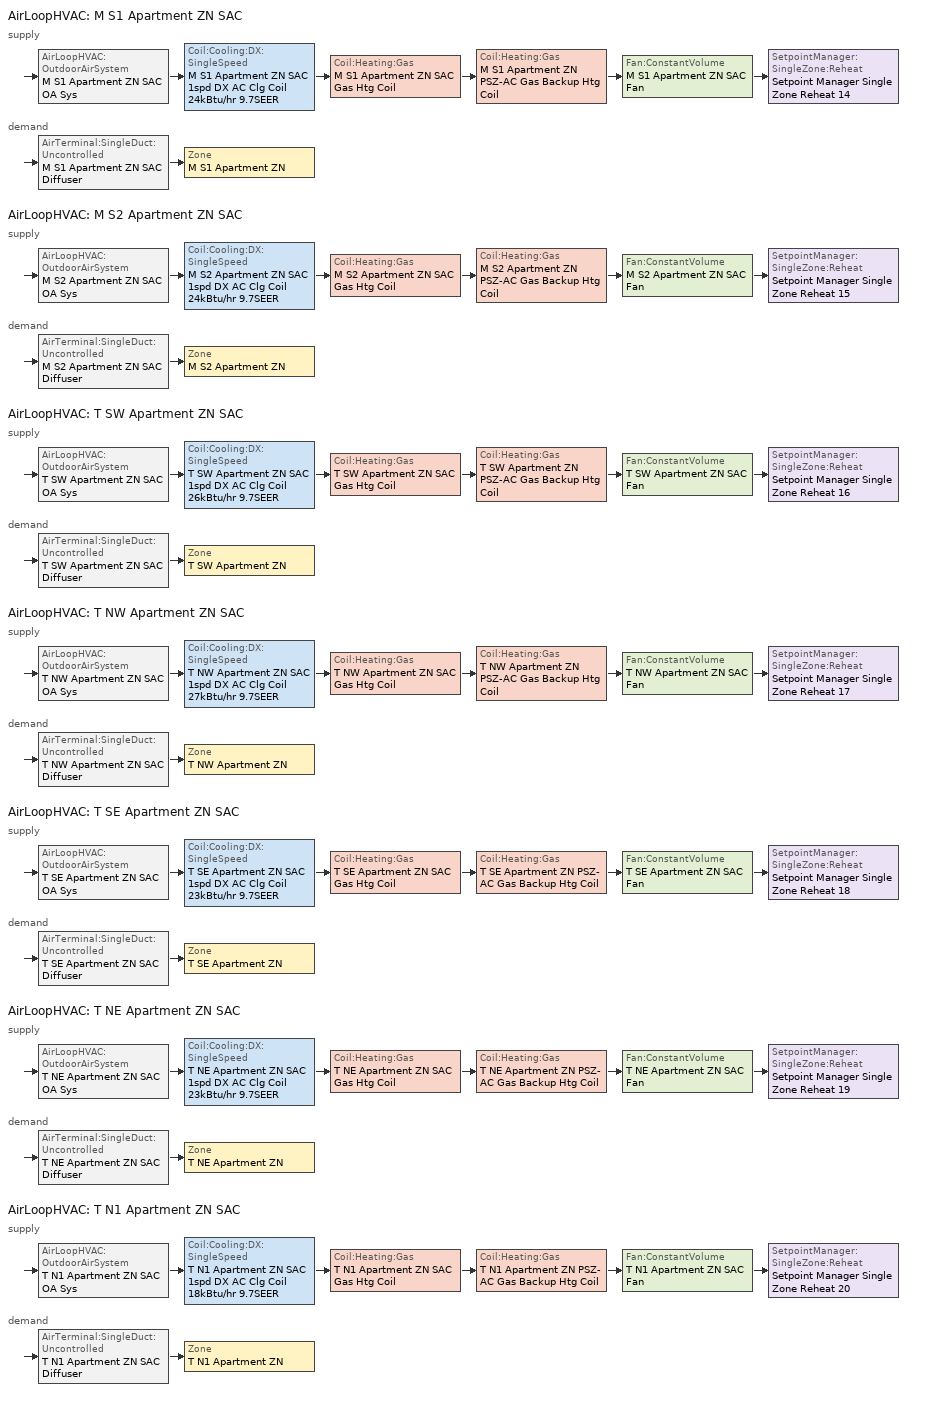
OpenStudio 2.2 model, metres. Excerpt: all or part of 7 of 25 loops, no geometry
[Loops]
AirLoopHVAC 'M S1 Apartment ZN SAC'
 supply: AirLoopHVAC:OutdoorAirSystem 'M S1 Apartment ZN SAC OA Sys' > Coil:Cooling:DX:SingleSpeed 'M S1 Apartment ZN SAC 1spd DX AC Clg Coil 24kBtu/hr 9.7SEER' > Coil:Heating:Gas 'M S1 Apartment ZN SAC Gas Htg Coil' > Coil:Heating:Gas 'M S1 Apartment ZN PSZ-AC Gas Backup Htg Coil' > Fan:ConstantVolume 'M S1 Apartment ZN SAC Fan' > SetpointManager:SingleZone:Reheat 'Setpoint Manager Single Zone Reheat 14'
 demand: AirTerminal:SingleDuct:Uncontrolled 'M S1 Apartment ZN SAC Diffuser' > Zone 'M S1 Apartment ZN'
AirLoopHVAC 'M S2 Apartment ZN SAC'
 supply: AirLoopHVAC:OutdoorAirSystem 'M S2 Apartment ZN SAC OA Sys' > Coil:Cooling:DX:SingleSpeed 'M S2 Apartment ZN SAC 1spd DX AC Clg Coil 24kBtu/hr 9.7SEER' > Coil:Heating:Gas 'M S2 Apartment ZN SAC Gas Htg Coil' > Coil:Heating:Gas 'M S2 Apartment ZN PSZ-AC Gas Backup Htg Coil' > Fan:ConstantVolume 'M S2 Apartment ZN SAC Fan' > SetpointManager:SingleZone:Reheat 'Setpoint Manager Single Zone Reheat 15'
 demand: AirTerminal:SingleDuct:Uncontrolled 'M S2 Apartment ZN SAC Diffuser' > Zone 'M S2 Apartment ZN'
AirLoopHVAC 'T SW Apartment ZN SAC'
 supply: AirLoopHVAC:OutdoorAirSystem 'T SW Apartment ZN SAC OA Sys' > Coil:Cooling:DX:SingleSpeed 'T SW Apartment ZN SAC 1spd DX AC Clg Coil 26kBtu/hr 9.7SEER' > Coil:Heating:Gas 'T SW Apartment ZN SAC Gas Htg Coil' > Coil:Heating:Gas 'T SW Apartment ZN PSZ-AC Gas Backup Htg Coil' > Fan:ConstantVolume 'T SW Apartment ZN SAC Fan' > SetpointManager:SingleZone:Reheat 'Setpoint Manager Single Zone Reheat 16'
 demand: AirTerminal:SingleDuct:Uncontrolled 'T SW Apartment ZN SAC Diffuser' > Zone 'T SW Apartment ZN'
AirLoopHVAC 'T NW Apartment ZN SAC'
 supply: AirLoopHVAC:OutdoorAirSystem 'T NW Apartment ZN SAC OA Sys' > Coil:Cooling:DX:SingleSpeed 'T NW Apartment ZN SAC 1spd DX AC Clg Coil 27kBtu/hr 9.7SEER' > Coil:Heating:Gas 'T NW Apartment ZN SAC Gas Htg Coil' > Coil:Heating:Gas 'T NW Apartment ZN PSZ-AC Gas Backup Htg Coil' > Fan:ConstantVolume 'T NW Apartment ZN SAC Fan' > SetpointManager:SingleZone:Reheat 'Setpoint Manager Single Zone Reheat 17'
 demand: AirTerminal:SingleDuct:Uncontrolled 'T NW Apartment ZN SAC Diffuser' > Zone 'T NW Apartment ZN'
AirLoopHVAC 'T SE Apartment ZN SAC'
 supply: AirLoopHVAC:OutdoorAirSystem 'T SE Apartment ZN SAC OA Sys' > Coil:Cooling:DX:SingleSpeed 'T SE Apartment ZN SAC 1spd DX AC Clg Coil 23kBtu/hr 9.7SEER' > Coil:Heating:Gas 'T SE Apartment ZN SAC Gas Htg Coil' > Coil:Heating:Gas 'T SE Apartment ZN PSZ-AC Gas Backup Htg Coil' > Fan:ConstantVolume 'T SE Apartment ZN SAC Fan' > SetpointManager:SingleZone:Reheat 'Setpoint Manager Single Zone Reheat 18'
 demand: AirTerminal:SingleDuct:Uncontrolled 'T SE Apartment ZN SAC Diffuser' > Zone 'T SE Apartment ZN'
AirLoopHVAC 'T NE Apartment ZN SAC'
 supply: AirLoopHVAC:OutdoorAirSystem 'T NE Apartment ZN SAC OA Sys' > Coil:Cooling:DX:SingleSpeed 'T NE Apartment ZN SAC 1spd DX AC Clg Coil 23kBtu/hr 9.7SEER' > Coil:Heating:Gas 'T NE Apartment ZN SAC Gas Htg Coil' > Coil:Heating:Gas 'T NE Apartment ZN PSZ-AC Gas Backup Htg Coil' > Fan:ConstantVolume 'T NE Apartment ZN SAC Fan' > SetpointManager:SingleZone:Reheat 'Setpoint Manager Single Zone Reheat 19'
 demand: AirTerminal:SingleDuct:Uncontrolled 'T NE Apartment ZN SAC Diffuser' > Zone 'T NE Apartment ZN'
AirLoopHVAC 'T N1 Apartment ZN SAC'
 supply: AirLoopHVAC:OutdoorAirSystem 'T N1 Apartment ZN SAC OA Sys' > Coil:Cooling:DX:SingleSpeed 'T N1 Apartment ZN SAC 1spd DX AC Clg Coil 18kBtu/hr 9.7SEER' > Coil:Heating:Gas 'T N1 Apartment ZN SAC Gas Htg Coil' > Coil:Heating:Gas 'T N1 Apartment ZN PSZ-AC Gas Backup Htg Coil' > Fan:ConstantVolume 'T N1 Apartment ZN SAC Fan' > SetpointManager:SingleZone:Reheat 'Setpoint Manager Single Zone Reheat 20'
 demand: AirTerminal:SingleDuct:Uncontrolled 'T N1 Apartment ZN SAC Diffuser' > Zone 'T N1 Apartment ZN'
[Sizing:Zone] Zone Cooling Design Supply Air Temperature Input Method=SupplyAirTemperature; Zone Cooling Design Supply Air Temperature {C}=14; Zone Cooling Design Supply Air Temperature Difference {deltaC}=11.11; Zone Heating Design Supply Air Temperature Input Method=SupplyAirTemperature; Zone Heating Design Supply Air Temperature {C}=50; Zone Heating Design Supply Air Temperature Difference {deltaC}=11.11; Zone Cooling Design Supply Air Humidity Ratio {kg-H2O/kg-air}=0.008; Zone Heating Design Supply Air Humidity Ratio {kg-H2O/kg-air}=0.008; Cooling Design Air Flow Method=DesignDay; Heating Design Air Flow Method=DesignDay; Account for Dedicated Outdoor Air System=No; Dedicated Outdoor Air System Control Strategy=NeutralSupplyAir; Dedicated Outdoor Air Low Setpoint Temperature for Design {C}=autosize; Dedicated Outdoor Air High Setpoint Temperature for Design {C}=autosize
M S1 Apartment ZN; M S2 Apartment ZN; T N1 Apartment ZN; T NE Apartment ZN; T NW Apartment ZN; T SE Apartment ZN; T SW Apartment ZN
[Zone equipment]
M S1 Apartment ZN: M S1 Apartment ZN SAC Diffuser
M S2 Apartment ZN: M S2 Apartment ZN SAC Diffuser
T N1 Apartment ZN: T N1 Apartment ZN SAC Diffuser
T NE Apartment ZN: T NE Apartment ZN SAC Diffuser
T NW Apartment ZN: T NW Apartment ZN SAC Diffuser
T SE Apartment ZN: T SE Apartment ZN SAC Diffuser
T SW Apartment ZN: T SW Apartment ZN SAC Diffuser
[AirLoopHVAC] Availability Schedule=Always On Discrete; Design Supply Air Flow Rate {m3/s}=AutoSize
M S1 Apartment ZN SAC; M S2 Apartment ZN SAC; T SW Apartment ZN SAC; T NW Apartment ZN SAC; T SE Apartment ZN SAC; T NE Apartment ZN SAC; T N1 Apartment ZN SAC
[Sizing:System] Type of Load to Size On=Sensible; Design Outdoor Air Flow Rate {m3/s}=Autosize; Minimum System Air Flow Ratio=1; Preheat Design Temperature {C}=7; Preheat Design Humidity Ratio {kg-H2O/kg-Air}=0.008; Precool Design Temperature {C}=11; Precool Design Humidity Ratio {kg-H2O/kg-Air}=0.008; Central Cooling Design Supply Air Temperature {C}=12; Central Heating Design Supply Air Temperature {C}=50; Sizing Option=NonCoincident; 100% Outdoor Air in Cooling=No; 100% Outdoor Air in Heating=No; Central Cooling Design Supply Air Humidity Ratio {kg-H2O/kg-Air}=0.008; Central Heating Design Supply Air Humidity Ratio {kg-H2O/kg-Air}=0.008; Cooling Design Air Flow Method=DesignDay; Cooling Design Air Flow Rate {m3/s}=0; Heating Design Air Flow Method=DesignDay; Heating Design Air Flow Rate {m3/s}=0; System Outdoor Air Method=ZoneSum; Zone Maximum Outdoor Air Fraction=1; Cooling Supply Air Flow Rate Per Floor Area {m3/s-m2}=0.00996765; Cooling Fraction of Autosized Cooling Supply Air Flow Rate=1; Cooling Supply Air Flow Rate Per Unit Cooling Capacity {m3/s-W}=3.94755e-05; Heating Supply Air Flow Rate Per Floor Area {m3/s-m2}=0.00996765; Heating Fraction of Autosized Heating Supply Air Flow Rate=1; Heating Fraction of Autosized Cooling Supply Air Flow Rate=1; Heating Supply Air Flow Rate Per Unit Heating Capacity {m3/s-W}=3.15882e-05; Cooling Design Capacity Method=CoolingDesignCapacity; Cooling Design Capacity {W}=autosize; Cooling Design Capacity Per Floor Area {W/m2}=234.7; Fraction of Autosized Cooling Design Capacity=1; Heating Design Capacity Method=HeatingDesignCapacity; Heating Design Capacity {W}=autosize; Heating Design Capacity Per Floor Area {W/m2}=157; Fraction of Autosized Heating Design Capacity=1; Central Cooling Capacity Control Method=OnOff
M S1 Apartment ZN SAC; M S2 Apartment ZN SAC; T SW Apartment ZN SAC; T NW Apartment ZN SAC; T SE Apartment ZN SAC; T NE Apartment ZN SAC; T N1 Apartment ZN SAC
[SetpointManager:SingleZone:Reheat] Minimum Supply Air Temperature {C}=13; Maximum Supply Air Temperature {C}=45
Name | Control Zone
Setpoint Manager Single Zone Reheat 14 | M S1 Apartment ZN
Setpoint Manager Single Zone Reheat 15 | M S2 Apartment ZN
Setpoint Manager Single Zone Reheat 16 | T SW Apartment ZN
Setpoint Manager Single Zone Reheat 17 | T NW Apartment ZN
Setpoint Manager Single Zone Reheat 18 | T SE Apartment ZN
Setpoint Manager Single Zone Reheat 19 | T NE Apartment ZN
Setpoint Manager Single Zone Reheat 20 | T N1 Apartment ZN
[Fan:ConstantVolume] Availability Schedule=Always On Discrete; Fan Efficiency=0.53625; Pressure Rise {Pa}=622.722; Maximum Flow Rate {m3/s}=AutoSize; Motor Efficiency=0.825
M S1 Apartment ZN SAC Fan; M S2 Apartment ZN SAC Fan; T SW Apartment ZN SAC Fan; T NW Apartment ZN SAC Fan; T SE Apartment ZN SAC Fan; T NE Apartment ZN SAC Fan; T N1 Apartment ZN SAC Fan
[Coil:Heating:Gas] Availability Schedule=Always On Discrete; Gas Burner Efficiency=0.8; Nominal Capacity {W}=AutoSize; Parasitic Electric Load {W}=0; Parasitic Gas Load {W}=0
Name | Part Load Fraction Correlation Curve
M S1 Apartment ZN SAC Gas Htg Coil | Curve Cubic 14
M S1 Apartment ZN PSZ-AC Gas Backup Htg Coil; M S2 Apartment ZN PSZ-AC Gas Backup Htg Coil; T SW Apartment ZN PSZ-AC Gas Backup Htg Coil; T NW Apartment ZN PSZ-AC Gas Backup Htg Coil; T SE Apartment ZN PSZ-AC Gas Backup Htg Coil; T NE Apartment ZN PSZ-AC Gas Backup Htg Coil; T N1 Apartment ZN PSZ-AC Gas Backup Htg Coil
M S2 Apartment ZN SAC Gas Htg Coil | Curve Cubic 15
T SW Apartment ZN SAC Gas Htg Coil | Curve Cubic 16
T NW Apartment ZN SAC Gas Htg Coil | Curve Cubic 17
T SE Apartment ZN SAC Gas Htg Coil | Curve Cubic 18
T NE Apartment ZN SAC Gas Htg Coil | Curve Cubic 19
T N1 Apartment ZN SAC Gas Htg Coil | Curve Cubic 20
[Coil:Cooling:DX:SingleSpeed] Availability Schedule=Always On Discrete; Rated Total Cooling Capacity {W}=autosize; Rated Sensible Heat Ratio=autosize; Rated COP {W/W}=2.967036; Rated Air Flow Rate {m3/s}=autosize; Rated Evaporator Fan Power Per Volume Flow Rate {W/(m3/s)}=773.3; Condenser Type=AirCooled; Evaporative Condenser Effectiveness=0; Evaporative Condenser Air Flow Rate {m3/s}=Autosize; Evaporative Condenser Pump Rated Power Consumption {W}=Autosize; Crankcase Heater Capacity {W}=0; Maximum Outdoor Dry-Bulb Temperature for Crankcase Heater Operation {C}=0; Basin Heater Capacity {W/K}=0; Basin Heater Setpoint Temperature {C}=10
Name | Total Cooling Capacity Function of Temperature Curve | Total Cooling Capacity Function of Flow Fraction Curve | Energy Input Ratio Function of Temperature Curve | Energy Input Ratio Function of Flow Fraction Curve | Part Load Fraction Correlation Curve
M S1 Apartment ZN SAC 1spd DX AC Clg Coil 24kBtu/hr 9.7SEER | CoilClgDXQRatio_fTwbToadbSI 11 | CoilClgDXSnglQRatio_fCFMRatio 11 | CoilClgDXEIRRatio_fTwbToadbSI 11 | CoilClgDXSnglEIRRatio_fCFMRatio 11 | CoilClgDXEIRRatio_fQFrac 11
M S2 Apartment ZN SAC 1spd DX AC Clg Coil 24kBtu/hr 9.7SEER | CoilClgDXQRatio_fTwbToadbSI 12 | CoilClgDXSnglQRatio_fCFMRatio 12 | CoilClgDXEIRRatio_fTwbToadbSI 12 | CoilClgDXSnglEIRRatio_fCFMRatio 12 | CoilClgDXEIRRatio_fQFrac 12
T SW Apartment ZN SAC 1spd DX AC Clg Coil 26kBtu/hr 9.7SEER | CoilClgDXQRatio_fTwbToadbSI 23 | CoilClgDXSnglQRatio_fCFMRatio 23 | CoilClgDXEIRRatio_fTwbToadbSI 23 | CoilClgDXSnglEIRRatio_fCFMRatio 23 | CoilClgDXEIRRatio_fQFrac 23
T NW Apartment ZN SAC 1spd DX AC Clg Coil 27kBtu/hr 9.7SEER | CoilClgDXQRatio_fTwbToadbSI 19 | CoilClgDXSnglQRatio_fCFMRatio 19 | CoilClgDXEIRRatio_fTwbToadbSI 19 | CoilClgDXSnglEIRRatio_fCFMRatio 19 | CoilClgDXEIRRatio_fQFrac 19
T SE Apartment ZN SAC 1spd DX AC Clg Coil 23kBtu/hr 9.7SEER | CoilClgDXQRatio_fTwbToadbSI 22 | CoilClgDXSnglQRatio_fCFMRatio 22 | CoilClgDXEIRRatio_fTwbToadbSI 22 | CoilClgDXSnglEIRRatio_fCFMRatio 22 | CoilClgDXEIRRatio_fQFrac 22
T NE Apartment ZN SAC 1spd DX AC Clg Coil 23kBtu/hr 9.7SEER | CoilClgDXQRatio_fTwbToadbSI 18 | CoilClgDXSnglQRatio_fCFMRatio 18 | CoilClgDXEIRRatio_fTwbToadbSI 18 | CoilClgDXSnglEIRRatio_fCFMRatio 18 | CoilClgDXEIRRatio_fQFrac 18
T N1 Apartment ZN SAC 1spd DX AC Clg Coil 18kBtu/hr 9.7SEER | CoilClgDXQRatio_fTwbToadbSI 16 | CoilClgDXSnglQRatio_fCFMRatio 16 | CoilClgDXEIRRatio_fTwbToadbSI 16 | CoilClgDXSnglEIRRatio_fCFMRatio 16 | CoilClgDXEIRRatio_fQFrac 16
[Controller:OutdoorAir] Minimum Outdoor Air Flow Rate {m3/s}=autosize; Maximum Outdoor Air Flow Rate {m3/s}=Autosize; Economizer Control Type=NoEconomizer; Economizer Control Action Type=ModulateFlow; Economizer Maximum Limit Dry-Bulb Temperature {C}=28; Economizer Maximum Limit Enthalpy {J/kg}=64000; Economizer Minimum Limit Dry-Bulb Temperature {C}=-100; Lockout Type=LockoutWithCompressor; Minimum Limit Type=FixedMinimum; Minimum Outdoor Air Schedule=Always On Discrete; High Humidity Control=No; Heat Recovery Bypass Control Type=BypassWhenWithinEconomizerLimits
Name | Maximum Fraction of Outdoor Air Schedule | Controller Mechanical Ventilation
M S1 Apartment ZN SAC OA Sys Controller | MS1ApartmentZNSACmaxOASch | Controller Mechanical Ventilation 14
M S2 Apartment ZN SAC OA Sys Controller | MS2ApartmentZNSACmaxOASch | Controller Mechanical Ventilation 15
T SW Apartment ZN SAC OA Sys Controller | TSWApartmentZNSACmaxOASch | Controller Mechanical Ventilation 16
T NW Apartment ZN SAC OA Sys Controller | TNWApartmentZNSACmaxOASch | Controller Mechanical Ventilation 17
T SE Apartment ZN SAC OA Sys Controller | TSEApartmentZNSACmaxOASch | Controller Mechanical Ventilation 18
T NE Apartment ZN SAC OA Sys Controller | TNEApartmentZNSACmaxOASch | Controller Mechanical Ventilation 19
T N1 Apartment ZN SAC OA Sys Controller | TN1ApartmentZNSACmaxOASch | Controller Mechanical Ventilation 20
[Controller:MechanicalVentilation] Availability Schedule=Always On Discrete; System Outdoor Air Method=ZoneSum
Controller Mechanical Ventilation 14; Controller Mechanical Ventilation 15; Controller Mechanical Ventilation 16; Controller Mechanical Ventilation 17; Controller Mechanical Ventilation 18; Controller Mechanical Ventilation 19; Controller Mechanical Ventilation 20
[AirLoopHVAC:OutdoorAirSystem]
Name | Controller
M S1 Apartment ZN SAC OA Sys | M S1 Apartment ZN SAC OA Sys Controller
M S2 Apartment ZN SAC OA Sys | M S2 Apartment ZN SAC OA Sys Controller
T SW Apartment ZN SAC OA Sys | T SW Apartment ZN SAC OA Sys Controller
T NW Apartment ZN SAC OA Sys | T NW Apartment ZN SAC OA Sys Controller
T SE Apartment ZN SAC OA Sys | T SE Apartment ZN SAC OA Sys Controller
T NE Apartment ZN SAC OA Sys | T NE Apartment ZN SAC OA Sys Controller
T N1 Apartment ZN SAC OA Sys | T N1 Apartment ZN SAC OA Sys Controller
[AirTerminal:SingleDuct:Uncontrolled] Availability Schedule=Always On Discrete; Maximum Air Flow Rate {m3/s}=AutoSize
M S1 Apartment ZN SAC Diffuser; M S2 Apartment ZN SAC Diffuser; T SW Apartment ZN SAC Diffuser; T NW Apartment ZN SAC Diffuser; T SE Apartment ZN SAC Diffuser; T NE Apartment ZN SAC Diffuser; T N1 Apartment ZN SAC Diffuser
[EnergyManagementSystem:Sensor] Output Variable or Output Meter=System Node Setpoint Temperature
Name | Output Variable or Output Meter Index Key
MS1ApartmentZNSACDATRqd | Node 185
MS2ApartmentZNSACDATRqd | Node 197
TN1ApartmentZNSACDATRqd | Node 257
TNEApartmentZNSACDATRqd | Node 245
TNWApartmentZNSACDATRqd | Node 221
TSEApartmentZNSACDATRqd | Node 233
TSWApartmentZNSACDATRqd | Node 209
[EnergyManagementSystem:InternalVariable] Internal Data Type=Outdoor Air Controller Minimum Mass Flow Rate
Name | Internal Data Index Key
MS1ApartmentZNSACOADesignMass | M S1 Apartment ZN SAC OA Sys Controller
MS2ApartmentZNSACOADesignMass | M S2 Apartment ZN SAC OA Sys Controller
TN1ApartmentZNSACOADesignMass | T N1 Apartment ZN SAC OA Sys Controller
TNEApartmentZNSACOADesignMass | T NE Apartment ZN SAC OA Sys Controller
TNWApartmentZNSACOADesignMass | T NW Apartment ZN SAC OA Sys Controller
TSEApartmentZNSACOADesignMass | T SE Apartment ZN SAC OA Sys Controller
TSWApartmentZNSACOADesignMass | T SW Apartment ZN SAC OA Sys Controller
[Schedule:Ruleset]
Name | Default Day Schedule
MS1ApartmentZNSACmaxOASch | MS1ApartmentZNSACmaxOASchDefault
MS2ApartmentZNSACmaxOASch | MS2ApartmentZNSACmaxOASchDefault
TN1ApartmentZNSACmaxOASch | TN1ApartmentZNSACmaxOASchDefault
TNEApartmentZNSACmaxOASch | TNEApartmentZNSACmaxOASchDefault
TNWApartmentZNSACmaxOASch | TNWApartmentZNSACmaxOASchDefault
TSEApartmentZNSACmaxOASch | TSEApartmentZNSACmaxOASchDefault
TSWApartmentZNSACmaxOASch | TSWApartmentZNSACmaxOASchDefault
[Schedule:Day]
MS1ApartmentZNSACmaxOASchDefault; MS2ApartmentZNSACmaxOASchDefault; TN1ApartmentZNSACmaxOASchDefault; TNEApartmentZNSACmaxOASchDefault; TNWApartmentZNSACmaxOASchDefault; TSEApartmentZNSACmaxOASchDefault; TSWApartmentZNSACmaxOASchDefault: 24, 0, 0.7
[Schedule:Constant]
Always On Discrete: Value=1
[Curve:Cubic] Maximum Value of x=1
Name | Coefficient1 Constant | Coefficient2 x | Coefficient3 x**2 | Coefficient4 x**3 | Minimum Value of x | Minimum Curve Output | Maximum Curve Output
Curve Cubic 14; Curve Cubic 15; Curve Cubic 16; Curve Cubic 17; Curve Cubic 18; Curve Cubic 19; Curve Cubic 20 | 0.8 | 0.2 | 0 | 0 | 0
CoilClgDXEIRRatio_fQFrac 11; CoilClgDXEIRRatio_fQFrac 12; CoilClgDXEIRRatio_fQFrac 16; CoilClgDXEIRRatio_fQFrac 18; CoilClgDXEIRRatio_fQFrac 19; CoilClgDXEIRRatio_fQFrac 22; CoilClgDXEIRRatio_fQFrac 23 | 0 | 5.1091 | -8.5515 | 4.4744 | 0.7 | 0.92 | 1
[Curve:Biquadratic] Minimum Value of x=13.89; Maximum Value of x=25; Minimum Value of y=23.89; Maximum Value of y=46.11; Minimum Curve Output=0.77
Name | Coefficient1 Constant | Coefficient2 x | Coefficient3 x**2 | Coefficient4 y | Coefficient5 y**2 | Coefficient6 x*y | Maximum Curve Output
CoilClgDXQRatio_fTwbToadbSI 11; CoilClgDXQRatio_fTwbToadbSI 12; CoilClgDXQRatio_fTwbToadbSI 16; CoilClgDXQRatio_fTwbToadbSI 18; CoilClgDXQRatio_fTwbToadbSI 19; CoilClgDXQRatio_fTwbToadbSI 22; CoilClgDXQRatio_fTwbToadbSI 23 | 0.86779 | 0.014245 | 0.000554 | -0.007569 | 3.2e-05 | -0.000191 | 1.29
CoilClgDXEIRRatio_fTwbToadbSI 11; CoilClgDXEIRRatio_fTwbToadbSI 12; CoilClgDXEIRRatio_fTwbToadbSI 16; CoilClgDXEIRRatio_fTwbToadbSI 18; CoilClgDXEIRRatio_fTwbToadbSI 19; CoilClgDXEIRRatio_fTwbToadbSI 22; CoilClgDXEIRRatio_fTwbToadbSI 23 | 0.116709 | 0.028458 | -0.000411 | 0.021422 | 0.000162 | -0.00068 | 1.33
[Curve:Quadratic]
Name | Coefficient1 Constant | Coefficient2 x | Coefficient3 x**2 | Minimum Value of x | Maximum Value of x
CoilClgDXSnglQRatio_fCFMRatio 11; CoilClgDXSnglQRatio_fCFMRatio 12; CoilClgDXSnglQRatio_fCFMRatio 16; CoilClgDXSnglQRatio_fCFMRatio 18; CoilClgDXSnglQRatio_fCFMRatio 19; CoilClgDXSnglQRatio_fCFMRatio 22; CoilClgDXSnglQRatio_fCFMRatio 23 | 0.8 | 0.2 | 0 | 0.5 | 1.5
CoilClgDXSnglEIRRatio_fCFMRatio 11; CoilClgDXSnglEIRRatio_fCFMRatio 12; CoilClgDXSnglEIRRatio_fCFMRatio 16; CoilClgDXSnglEIRRatio_fCFMRatio 18; CoilClgDXSnglEIRRatio_fCFMRatio 19; CoilClgDXSnglEIRRatio_fCFMRatio 22; CoilClgDXSnglEIRRatio_fCFMRatio 23 | 1.156 | -0.1816 | 0.0256 | 0 | 1
